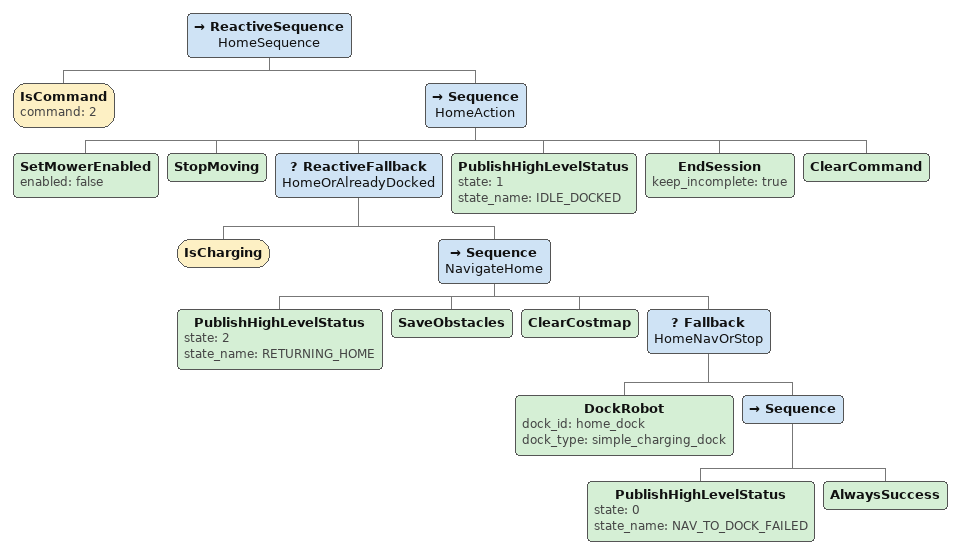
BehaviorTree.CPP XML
<ReactiveSequence name="HomeSequence">
  <IsCommand command="2"/>
  <Sequence name="HomeAction">
    <SetMowerEnabled enabled="false"/>
    <StopMoving/>
    <ReactiveFallback name="HomeOrAlreadyDocked">
      <IsCharging/>
      <Sequence name="NavigateHome">
        <PublishHighLevelStatus state="2" state_name="RETURNING_HOME"/>
        <SaveObstacles/>
        <!-- Wipe stale obstacle cells so the nav-to-staging dock
             approach isn't walled off (see MowingCompleteSequence). -->
        <ClearCostmap/>
        <Fallback name="HomeNavOrStop">
          <DockRobot dock_id="home_dock" dock_type="simple_charging_dock"/>
          <Sequence>
            <PublishHighLevelStatus state="0" state_name="NAV_TO_DOCK_FAILED"/>
            <AlwaysSuccess/>
          </Sequence>
        </Fallback>
      </Sequence>
    </ReactiveFallback>
    <PublishHighLevelStatus state="1" state_name="IDLE_DOCKED"/>
    <!-- HOME interrupts a mow: keep whatever progress it had, so Play continues it. -->
    <EndSession keep_incomplete="true"/>
    <ClearCommand/>
  </Sequence>
</ReactiveSequence>
